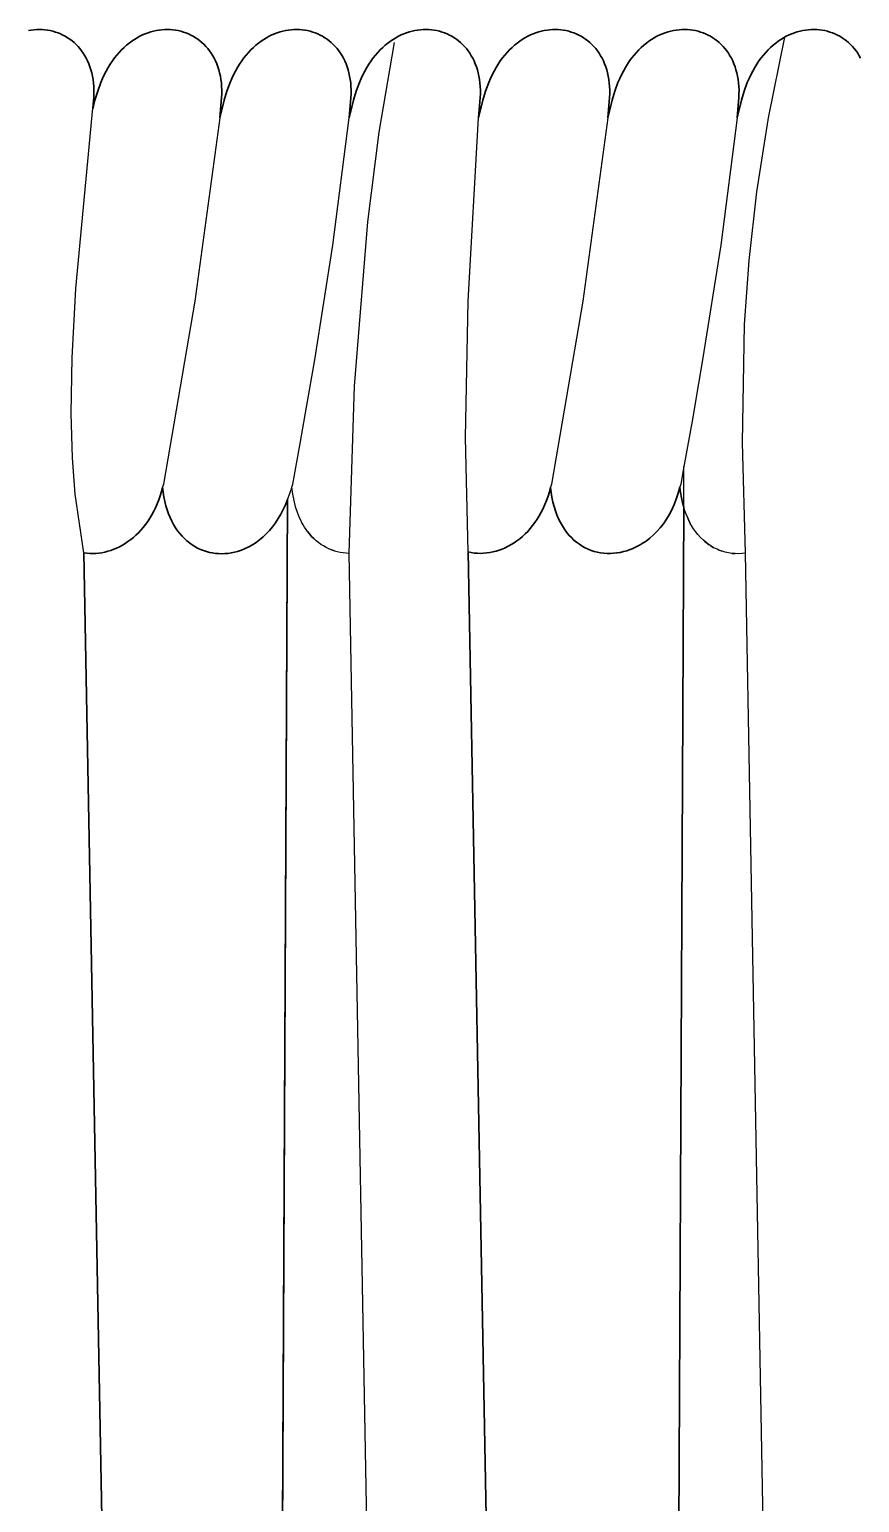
# Model space of a CAD drawing. Header units: millimetres. Extents: x 0 to 1881, y -1115 to 723.
# Drawn here: x 373.9 to 413.9, y 622.5 to 693.5 of the extents above; entities that cross this region are included whole.
import ezdxf

# ---------------------------------------------------------------- set-up
doc = ezdxf.new("R2010")
doc.units = ezdxf.units.MM
doc.layers.add('Blocks', color=7, linetype='Continuous')
doc.layers.add('Blocks$Inner', color=7, linetype='Continuous', lineweight=25, true_color=0x007f00)
doc.layers.add('Blocks$Outline', color=7, linetype='Continuous', lineweight=35, true_color=0xff3f3f)

# ---------------------------------------------------------------- blocks, each defined once
blk = doc.blocks.new('PK4 Lounge Chair Front')
at = {"layer": 'Blocks$Inner'}
for p, q in [((386.311, 670.86), (384.879, 377.619)), ((407.736, 668.271), (407.899, 668.257))]:
    blk.add_line(p, q, dxfattribs=at)
for points in [[(373.83, 693.483), (373.964, 693.506), (374.098, 693.521), (374.231, 693.53), (374.364, 693.532), (374.496, 693.528), (374.626, 693.517), (374.755, 693.5), (374.883, 693.476), (375.009, 693.446), (375.133, 693.41), (375.255, 693.367), (375.374, 693.318), (375.491, 693.263), (375.605, 693.202), (375.716, 693.135), (375.824, 693.061), (375.929, 692.982), (376.029, 692.898), (376.126, 692.807), (376.219, 692.71), (376.308, 692.608), (376.392, 692.5), (376.472, 692.387), (376.546, 692.268), (376.616, 692.144), (376.68, 692.014), (376.739, 691.879), (376.791, 691.738), (376.838, 691.592), (376.879, 691.441), (376.914, 691.285), (376.942, 691.124), (376.963, 690.958), (376.977, 690.787), (376.984, 690.611), (376.984, 690.43), (376.976, 690.244), (376.934, 689.708), (377.036, 690.115), (377.166, 690.56), (377.317, 690.971), (377.399, 691.164), (377.487, 691.35), (377.578, 691.527), (377.674, 691.697), (377.773, 691.859), (377.877, 692.012), (377.983, 692.158), (378.093, 692.297), (378.206, 692.427), (378.322, 692.551), (378.441, 692.666), (378.562, 692.774), (378.685, 692.875), (378.811, 692.968), (378.938, 693.053), (379.067, 693.132), (379.197, 693.203), (379.328, 693.268), (379.46, 693.325), (379.593, 693.375), (379.727, 693.418), (379.861, 693.454), (379.995, 693.483), (380.129, 693.506), (380.263, 693.521), (380.396, 693.53), (380.529, 693.532), (380.66, 693.528), (380.791, 693.517), (380.92, 693.5), (381.048, 693.476), (381.174, 693.446), (381.298, 693.41), (381.42, 693.367), (381.539, 693.318), (381.656, 693.263), (381.77, 693.202), (381.881, 693.135), (381.989, 693.061), (382.094, 692.982), (382.194, 692.898), (382.291, 692.807), (382.384, 692.71), (382.473, 692.608), (382.557, 692.5), (382.637, 692.387), (382.711, 692.268), (382.781, 692.144), (382.845, 692.014), (382.904, 691.879), (382.956, 691.738), (383.003, 691.592), (383.044, 691.441), (383.079, 691.285), (383.107, 691.124), (383.128, 690.958), (383.142, 690.787), (383.149, 690.611), (383.149, 690.43), (383.141, 690.244), (383.061, 689.268)], [(389.293, 689.268), (389.373, 690.244), (389.381, 690.43), (389.381, 690.611), (389.374, 690.787), (389.36, 690.958), (389.339, 691.124), (389.311, 691.285), (389.276, 691.441), (389.235, 691.592), (389.188, 691.738), (389.135, 691.879), (389.077, 692.014), (389.012, 692.144), (388.943, 692.268), (388.868, 692.387), (388.789, 692.5), (388.705, 692.608), (388.616, 692.71), (388.523, 692.807), (388.426, 692.898), (388.325, 692.982), (388.221, 693.061), (388.113, 693.135), (388.002, 693.202), (387.888, 693.263), (387.771, 693.318), (387.652, 693.367), (387.53, 693.41), (387.406, 693.446), (387.28, 693.476), (387.152, 693.5), (387.023, 693.517), (386.892, 693.528), (386.761, 693.532), (386.628, 693.53), (386.495, 693.521), (386.361, 693.506), (386.227, 693.483), (386.093, 693.454), (385.959, 693.418), (385.825, 693.375), (385.692, 693.325), (385.56, 693.268), (385.429, 693.203), (385.298, 693.132), (385.17, 693.053), (385.042, 692.968), (384.917, 692.875), (384.794, 692.774), (384.673, 692.666), (384.554, 692.551), (384.438, 692.427), (384.325, 692.297), (384.215, 692.158), (384.108, 692.012), (384.005, 691.859), (383.906, 691.697), (383.81, 691.527), (383.718, 691.35), (383.631, 691.164), (383.549, 690.971), (383.398, 690.56), (383.268, 690.115), (383.061, 689.268), (381.856, 680.433), (380.342, 671.61), (380.298, 671.458), (380.326, 671.221), (380.362, 670.993), (380.406, 670.775), (380.458, 670.566), (380.518, 670.366), (380.585, 670.176), (380.659, 669.994), (380.74, 669.822), (380.827, 669.659), (380.92, 669.505), (381.019, 669.36), (381.124, 669.224), (381.233, 669.097), (381.348, 668.98), (381.467, 668.871), (381.59, 668.771), (381.717, 668.68), (381.848, 668.597), (381.983, 668.524), (382.12, 668.46), (382.261, 668.404), (382.404, 668.357), (382.549, 668.319), (382.696, 668.289), (382.844, 668.268), (382.994, 668.256), (383.145, 668.253), (383.297, 668.258), (383.449, 668.271), (383.601, 668.293), (383.753, 668.324), (383.905, 668.363), (383.998, 668.392), (384.091, 668.424), (384.274, 668.498), (384.455, 668.585), (384.632, 668.686), (384.805, 668.799), (384.973, 668.926), (385.137, 669.065), (385.295, 669.216), (385.448, 669.38), (385.594, 669.556), (385.733, 669.745), (385.865, 669.945), (385.99, 670.156), (386.106, 670.38), (386.213, 670.614), (386.311, 670.86), (386.428, 671.151), (386.483, 671.299), (386.508, 671.377), (386.53, 671.458), (386.574, 671.61), (386.931, 673.569), (387.237, 675.316), (387.626, 677.6), (388.503, 683.133), (389.293, 689.268), (389.5, 690.115), (389.63, 690.56), (389.781, 690.971), (389.863, 691.164), (389.95, 691.35), (390.042, 691.527), (390.138, 691.697), (390.237, 691.859), (390.34, 692.012), (390.447, 692.158), (390.557, 692.297), (390.67, 692.427), (390.786, 692.551), (390.905, 692.666), (391.026, 692.774), (391.149, 692.875), (391.274, 692.968), (391.402, 693.053), (391.53, 693.132), (391.66, 693.203), (391.792, 693.268), (391.924, 693.325), (392.057, 693.375), (392.191, 693.418), (392.325, 693.454), (392.459, 693.483), (392.593, 693.506), (392.727, 693.521), (392.86, 693.53), (392.993, 693.532), (393.124, 693.528), (393.255, 693.517), (393.384, 693.5), (393.512, 693.476), (393.638, 693.446), (393.762, 693.41), (393.884, 693.367), (394.003, 693.318), (394.12, 693.263), (394.234, 693.202), (394.345, 693.135), (394.453, 693.061), (394.557, 692.982), (394.658, 692.898), (394.755, 692.807), (394.848, 692.71), (394.937, 692.608), (395.021, 692.5), (395.1, 692.387), (395.175, 692.268), (395.244, 692.144), (395.309, 692.014), (395.367, 691.879), (395.42, 691.738), (395.467, 691.592), (395.508, 691.441), (395.543, 691.285), (395.571, 691.124), (395.591, 690.958), (395.606, 690.787), (395.613, 690.611), (395.612, 690.43), (395.604, 690.244), (395.525, 689.268)], [(400.443, 378.099), (395.026, 668.336), (394.895, 673.851), (395.019, 680.428), (395.525, 689.268), (395.732, 690.115), (395.862, 690.56), (395.935, 690.769), (396.013, 690.971), (396.095, 691.165), (396.182, 691.35), (396.274, 691.527), (396.369, 691.697), (396.469, 691.859), (396.572, 692.012), (396.679, 692.159), (396.789, 692.297), (396.902, 692.427), (397.018, 692.551), (397.137, 692.666), (397.258, 692.774), (397.381, 692.875), (397.506, 692.968), (397.633, 693.053), (397.762, 693.132), (397.892, 693.203), (398.024, 693.267), (398.156, 693.325), (398.289, 693.375), (398.423, 693.418), (398.557, 693.454), (398.691, 693.483), (398.825, 693.505), (398.959, 693.521), (399.092, 693.53), (399.225, 693.532), (399.356, 693.528), (399.487, 693.517), (399.616, 693.5), (399.744, 693.476), (399.87, 693.446), (399.994, 693.41), (400.116, 693.367), (400.235, 693.318), (400.352, 693.263), (400.466, 693.202), (400.577, 693.135), (400.685, 693.062), (400.789, 692.983), (400.89, 692.898), (400.987, 692.807), (401.08, 692.71), (401.169, 692.608), (401.253, 692.5), (401.332, 692.387), (401.407, 692.268), (401.476, 692.144), (401.541, 692.014), (401.599, 691.878), (401.652, 691.738), (401.699, 691.592), (401.74, 691.441), (401.774, 691.285), (401.802, 691.124), (401.824, 690.958), (401.838, 690.787), (401.845, 690.611), (401.844, 690.43), (401.836, 690.244), (401.757, 689.268)], [(407.989, 689.268), (408.068, 690.244), (408.076, 690.43), (408.077, 690.611), (408.07, 690.787), (408.055, 690.958), (408.034, 691.124), (408.006, 691.285), (407.972, 691.441), (407.931, 691.592), (407.884, 691.738), (407.831, 691.879), (407.772, 692.014), (407.708, 692.144), (407.639, 692.268), (407.564, 692.387), (407.485, 692.5), (407.401, 692.608), (407.312, 692.71), (407.219, 692.807), (407.122, 692.898), (407.021, 692.982), (406.97, 693.023), (406.917, 693.061), (406.809, 693.135), (406.698, 693.202), (406.584, 693.263), (406.467, 693.318), (406.347, 693.367), (406.226, 693.41), (406.102, 693.446), (405.976, 693.476), (405.848, 693.5), (405.719, 693.517), (405.588, 693.528), (405.456, 693.532), (405.324, 693.53), (405.191, 693.521), (405.057, 693.506), (404.923, 693.483), (404.789, 693.454), (404.655, 693.418), (404.521, 693.375), (404.388, 693.325), (404.256, 693.268), (404.124, 693.203), (403.994, 693.132), (403.865, 693.053), (403.738, 692.968), (403.613, 692.875), (403.49, 692.774), (403.369, 692.666), (403.25, 692.551), (403.134, 692.427), (403.021, 692.297), (402.911, 692.158), (402.804, 692.012), (402.701, 691.859), (402.601, 691.697), (402.506, 691.527), (402.414, 691.35), (402.327, 691.164), (402.244, 690.971), (402.094, 690.56), (401.964, 690.115), (401.757, 689.268), (400.552, 680.433), (399.038, 671.61), (398.993, 671.458), (398.936, 671.238), (398.871, 671.026), (398.799, 670.822), (398.721, 670.626), (398.636, 670.436), (398.545, 670.255), (398.449, 670.082), (398.347, 669.916), (398.24, 669.758), (398.129, 669.608), (398.012, 669.465), (397.891, 669.331), (397.767, 669.204), (397.638, 669.086), (397.507, 668.975), (397.372, 668.872), (397.234, 668.777), (397.094, 668.691), (396.951, 668.612), (396.807, 668.541), (396.661, 668.479), (396.513, 668.425), (396.365, 668.379), (396.215, 668.341), (396.065, 668.311), (395.915, 668.289), (395.765, 668.276), (395.615, 668.271), (395.466, 668.275), (395.318, 668.287), (395.171, 668.307), (395.026, 668.336)], [(413.94, 692.144), (413.871, 692.268), (413.796, 692.387), (413.717, 692.5), (413.633, 692.608), (413.544, 692.71), (413.451, 692.807), (413.354, 692.898), (413.253, 692.982), (413.149, 693.061), (413.041, 693.135), (412.93, 693.202), (412.816, 693.263), (412.699, 693.318), (412.579, 693.367), (412.458, 693.41), (412.334, 693.446), (412.208, 693.476), (412.08, 693.5), (411.951, 693.517), (411.82, 693.528), (411.688, 693.532), (411.556, 693.53), (411.423, 693.521), (411.289, 693.506), (411.155, 693.483), (411.02, 693.454), (410.887, 693.418), (410.753, 693.375), (410.62, 693.325), (410.488, 693.268), (410.356, 693.203), (410.226, 693.132), (410.097, 693.053), (409.97, 692.968), (409.845, 692.875), (409.722, 692.774), (409.601, 692.666), (409.482, 692.551), (409.366, 692.427), (409.253, 692.297), (409.143, 692.158), (409.036, 692.012), (408.933, 691.859), (408.833, 691.697), (408.738, 691.527), (408.646, 691.35), (408.559, 691.164), (408.476, 690.971), (408.326, 690.56), (408.195, 690.115), (407.989, 689.268), (407.199, 683.135), (406.321, 677.6), (405.933, 675.316), (405.846, 674.816), (405.425, 672.451), (405.27, 671.61), (405.225, 671.458), (405.258, 671.2), (405.301, 670.955), (405.354, 670.721), (405.416, 670.497), (405.425, 672.451)], [(390.616, 376.878), (391.465, 548.194), (389.289, 668.285), (389.55, 676.331), (390.195, 684.262), (390.739, 688.585), (391.465, 692.908)], [(413.813, 377.44), (410.572, 548.194), (408.395, 668.276), (408.245, 673.61), (408.344, 679.299), (408.565, 682.388), (408.942, 685.698), (409.506, 689.274), (410.288, 693.161)], [(381.92, 378.008), (376.504, 668.289), (376.089, 671.124), (375.948, 672.873), (375.887, 675.021), (375.933, 677.699), (376.112, 681.04), (376.976, 690.244)], [(376.504, 668.289), (376.646, 668.272), (376.789, 668.263), (376.932, 668.261), (377.077, 668.267), (377.221, 668.281), (377.366, 668.303), (377.51, 668.332), (377.654, 668.369), (377.797, 668.413), (377.94, 668.465), (378.081, 668.524), (378.22, 668.591), (378.358, 668.665), (378.494, 668.746), (378.627, 668.835), (378.758, 668.932), (378.886, 669.036), (379.011, 669.147), (379.133, 669.265), (379.251, 669.391), (379.366, 669.524), (379.476, 669.664), (379.582, 669.811), (379.683, 669.966), (379.78, 670.128), (379.871, 670.297), (379.957, 670.473), (380.038, 670.656), (380.112, 670.846), (380.18, 671.043), (380.242, 671.247), (380.298, 671.458)], [(387.28, 669.327), (387.208, 669.426), (387.139, 669.53), (387.073, 669.638), (387.01, 669.75), (386.951, 669.867), (386.894, 669.989), (386.791, 670.246), (386.703, 670.521), (386.629, 670.814), (386.571, 671.127), (386.53, 671.458)], [(398.993, 671.458), (399.023, 671.21), (399.061, 670.972), (399.109, 670.745), (399.165, 670.528), (399.229, 670.321), (399.301, 670.124), (399.381, 669.938), (399.468, 669.761), (399.562, 669.595), (399.662, 669.438), (399.769, 669.292), (399.881, 669.155), (399.999, 669.028), (400.122, 668.912), (400.249, 668.805), (400.382, 668.707), (400.518, 668.62), (400.658, 668.542), (400.802, 668.474), (400.949, 668.416), (401.098, 668.367), (401.25, 668.327), (401.404, 668.298), (401.56, 668.277), (401.717, 668.267), (401.875, 668.265), (402.034, 668.273), (402.193, 668.29), (402.353, 668.317), (402.512, 668.353), (402.67, 668.398), (402.827, 668.452), (402.926, 668.491), (403.024, 668.534), (403.122, 668.58), (403.218, 668.63), (403.314, 668.683), (403.408, 668.74), (403.594, 668.865), (403.775, 669.004), (403.949, 669.157), (404.117, 669.324), (404.278, 669.506), (404.431, 669.701), (404.576, 669.911), (404.711, 670.134), (404.837, 670.371), (404.952, 670.622), (405.055, 670.887), (405.147, 671.166), (405.225, 671.458)], [(386.951, 669.867), (386.894, 669.989), (386.841, 670.115), (386.791, 670.246)], [(405.527, 670.165), (405.469, 670.328), (405.416, 670.497), (403.985, 377.954)], [(405.589, 670.008), (405.657, 669.858), (405.729, 669.715), (405.657, 669.858), (405.589, 670.008), (405.527, 670.165), (405.469, 670.328), (405.416, 670.497)], [(388.304, 668.494), (388.171, 668.558), (388.048, 668.627), (387.927, 668.704), (387.81, 668.789), (387.696, 668.881), (387.586, 668.981), (387.48, 669.089), (387.378, 669.204), (387.28, 669.327), (387.378, 669.204), (387.48, 669.089), (387.586, 668.981), (387.696, 668.881)], [(407.102, 668.431), (407.179, 668.402), (407.256, 668.375), (407.102, 668.431), (407.022, 668.465), (406.943, 668.501), (406.866, 668.541), (406.827, 668.562), (406.789, 668.584), (406.714, 668.63), (406.64, 668.679), (406.496, 668.786), (406.358, 668.905), (406.224, 669.035), (406.097, 669.176), (405.975, 669.327), (405.889, 669.449), (405.806, 669.578), (405.729, 669.715)], [(388.576, 668.394), (388.439, 668.439), (388.304, 668.494), (388.371, 668.465), (388.439, 668.439), (388.576, 668.394), (388.715, 668.357), (388.857, 668.328), (389, 668.306), (389.144, 668.292), (389.289, 668.285)], [(406.358, 668.905), (406.426, 668.844), (406.496, 668.786), (406.568, 668.731), (406.64, 668.679)], [(406.714, 668.63), (406.789, 668.584), (406.866, 668.541)], [(408.395, 668.276), (408.229, 668.26), (408.064, 668.254), (407.899, 668.257), (407.817, 668.263), (407.736, 668.271), (407.574, 668.296), (407.414, 668.33), (407.257, 668.375)]]:
    blk.add_lwpolyline(points, dxfattribs=at)
at = {"layer": 'Blocks$Outline'}
for points in [[(383.061, 689.268), (383.141, 690.244), (383.149, 690.43), (383.149, 690.611), (383.142, 690.787), (383.128, 690.958), (383.107, 691.124), (383.079, 691.285), (383.044, 691.441), (383.003, 691.592), (382.956, 691.738), (382.904, 691.879), (382.845, 692.014), (382.781, 692.144), (382.711, 692.268), (382.637, 692.387), (382.557, 692.5), (382.473, 692.608), (382.384, 692.71), (382.291, 692.807), (382.194, 692.898), (382.094, 692.982), (381.989, 693.061), (381.881, 693.135), (381.77, 693.202), (381.656, 693.263), (381.539, 693.318), (381.42, 693.367), (381.298, 693.41), (381.174, 693.446), (381.048, 693.476), (380.92, 693.5), (380.791, 693.517), (380.66, 693.528), (380.529, 693.532), (380.396, 693.53), (380.263, 693.521), (380.129, 693.506), (379.995, 693.483), (379.861, 693.454), (379.727, 693.418), (379.593, 693.375), (379.46, 693.325), (379.328, 693.268), (379.197, 693.203), (379.067, 693.132), (378.938, 693.053), (378.811, 692.968), (378.685, 692.875), (378.562, 692.774), (378.441, 692.666), (378.322, 692.551), (378.206, 692.427), (378.093, 692.297), (377.983, 692.158), (377.877, 692.012), (377.773, 691.859), (377.674, 691.697), (377.578, 691.527), (377.487, 691.35), (377.399, 691.164), (377.317, 690.971), (377.166, 690.56), (377.036, 690.115), (376.934, 689.708), (376.976, 690.244), (376.984, 690.43), (376.984, 690.611), (376.977, 690.787), (376.963, 690.958), (376.942, 691.124), (376.914, 691.285), (376.879, 691.441), (376.838, 691.592), (376.791, 691.738), (376.739, 691.879), (376.68, 692.014), (376.616, 692.144), (376.546, 692.268), (376.472, 692.387), (376.392, 692.5), (376.308, 692.608), (376.219, 692.71), (376.126, 692.807), (376.029, 692.898), (375.929, 692.982), (375.824, 693.061), (375.716, 693.135), (375.605, 693.202), (375.491, 693.263), (375.374, 693.318), (375.255, 693.367), (375.133, 693.41), (375.009, 693.446), (374.883, 693.476), (374.755, 693.5), (374.626, 693.517), (374.496, 693.528), (374.364, 693.532), (374.231, 693.53), (374.098, 693.521), (373.964, 693.506), (373.83, 693.483)], [(389.293, 689.268), (389.373, 690.244), (389.381, 690.43), (389.381, 690.611), (389.374, 690.787), (389.36, 690.958), (389.339, 691.124), (389.311, 691.285), (389.276, 691.441), (389.235, 691.592), (389.188, 691.738), (389.135, 691.879), (389.077, 692.014), (389.012, 692.144), (388.943, 692.268), (388.868, 692.387), (388.789, 692.5), (388.705, 692.608), (388.616, 692.71), (388.523, 692.807), (388.426, 692.898), (388.325, 692.982), (388.221, 693.061), (388.113, 693.135), (388.002, 693.202), (387.888, 693.263), (387.771, 693.318), (387.652, 693.367), (387.53, 693.41), (387.406, 693.446), (387.28, 693.476), (387.152, 693.5), (387.023, 693.517), (386.892, 693.528), (386.761, 693.532), (386.628, 693.53), (386.495, 693.521), (386.361, 693.506), (386.227, 693.483), (386.093, 693.454), (385.959, 693.418), (385.825, 693.375), (385.692, 693.325), (385.56, 693.268), (385.429, 693.203), (385.298, 693.132), (385.17, 693.053), (385.042, 692.968), (384.917, 692.875), (384.794, 692.774), (384.673, 692.666), (384.554, 692.551), (384.438, 692.427), (384.325, 692.297), (384.215, 692.158), (384.108, 692.012), (384.005, 691.859), (383.906, 691.697), (383.81, 691.527), (383.718, 691.35), (383.631, 691.164), (383.549, 690.971), (383.398, 690.56), (383.268, 690.115), (383.061, 689.268)], [(395.525, 689.268), (395.604, 690.244), (395.612, 690.43), (395.613, 690.611), (395.606, 690.787), (395.591, 690.958), (395.571, 691.124), (395.543, 691.285), (395.508, 691.441), (395.467, 691.592), (395.42, 691.738), (395.367, 691.879), (395.309, 692.014), (395.244, 692.144), (395.175, 692.268), (395.1, 692.387), (395.021, 692.5), (394.937, 692.608), (394.848, 692.71), (394.755, 692.807), (394.658, 692.898), (394.557, 692.982), (394.453, 693.061), (394.345, 693.135), (394.234, 693.202), (394.12, 693.263), (394.003, 693.318), (393.884, 693.367), (393.762, 693.41), (393.638, 693.446), (393.512, 693.476), (393.384, 693.5), (393.255, 693.517), (393.124, 693.528), (392.993, 693.532), (392.86, 693.53), (392.727, 693.521), (392.593, 693.506), (392.459, 693.483), (392.325, 693.454), (392.191, 693.418), (392.057, 693.375), (391.924, 693.325), (391.792, 693.268), (391.66, 693.203), (391.53, 693.132), (391.402, 693.053), (391.274, 692.968), (391.149, 692.875), (391.026, 692.774), (390.905, 692.666), (390.786, 692.551), (390.67, 692.427), (390.557, 692.297), (390.447, 692.158), (390.34, 692.012), (390.237, 691.859), (390.138, 691.697), (390.042, 691.527), (389.95, 691.35), (389.863, 691.164), (389.781, 690.971), (389.63, 690.56), (389.5, 690.115), (389.293, 689.268)], [(401.757, 689.268), (401.836, 690.244), (401.844, 690.43), (401.845, 690.611), (401.838, 690.787), (401.824, 690.958), (401.802, 691.124), (401.774, 691.285), (401.74, 691.441), (401.699, 691.592), (401.652, 691.738), (401.599, 691.878), (401.541, 692.014), (401.476, 692.144), (401.407, 692.268), (401.332, 692.387), (401.253, 692.5), (401.169, 692.608), (401.08, 692.71), (400.987, 692.807), (400.89, 692.898), (400.789, 692.983), (400.685, 693.062), (400.577, 693.135), (400.466, 693.202), (400.352, 693.263), (400.235, 693.318), (400.116, 693.367), (399.994, 693.41), (399.87, 693.446), (399.744, 693.476), (399.616, 693.5), (399.487, 693.517), (399.356, 693.528), (399.225, 693.532), (399.092, 693.53), (398.959, 693.521), (398.825, 693.505), (398.691, 693.483), (398.557, 693.454), (398.423, 693.418), (398.289, 693.375), (398.156, 693.325), (398.024, 693.267), (397.892, 693.203), (397.762, 693.132), (397.633, 693.053), (397.506, 692.968), (397.381, 692.875), (397.258, 692.774), (397.137, 692.666), (397.018, 692.551), (396.902, 692.427), (396.789, 692.297), (396.679, 692.159), (396.572, 692.012), (396.469, 691.859), (396.369, 691.697), (396.274, 691.527), (396.182, 691.35), (396.095, 691.165), (396.013, 690.971), (395.935, 690.769), (395.862, 690.56), (395.732, 690.115), (395.525, 689.268)], [(407.989, 689.268), (408.068, 690.244), (408.076, 690.43), (408.077, 690.611), (408.07, 690.787), (408.055, 690.958), (408.034, 691.124), (408.006, 691.285), (407.972, 691.441), (407.931, 691.592), (407.884, 691.738), (407.831, 691.879), (407.772, 692.014), (407.708, 692.144), (407.639, 692.268), (407.564, 692.387), (407.485, 692.5), (407.401, 692.608), (407.312, 692.71), (407.219, 692.807), (407.122, 692.898), (407.021, 692.982), (406.97, 693.023), (406.917, 693.061), (406.809, 693.135), (406.698, 693.202), (406.584, 693.263), (406.467, 693.318), (406.347, 693.367), (406.226, 693.41), (406.102, 693.446), (405.976, 693.476), (405.848, 693.5), (405.719, 693.517), (405.588, 693.528), (405.456, 693.532), (405.324, 693.53), (405.191, 693.521), (405.057, 693.506), (404.923, 693.483), (404.789, 693.454), (404.655, 693.418), (404.521, 693.375), (404.388, 693.325), (404.256, 693.268), (404.124, 693.203), (403.994, 693.132), (403.865, 693.053), (403.738, 692.968), (403.613, 692.875), (403.49, 692.774), (403.369, 692.666), (403.25, 692.551), (403.134, 692.427), (403.021, 692.297), (402.911, 692.158), (402.804, 692.012), (402.701, 691.859), (402.601, 691.697), (402.506, 691.527), (402.414, 691.35), (402.327, 691.164), (402.244, 690.971), (402.094, 690.56), (401.964, 690.115), (401.757, 689.268)], [(413.94, 692.144), (413.871, 692.268), (413.796, 692.387), (413.717, 692.5), (413.633, 692.608), (413.544, 692.71), (413.451, 692.807), (413.354, 692.898), (413.253, 692.982), (413.149, 693.061), (413.041, 693.135), (412.93, 693.202), (412.816, 693.263), (412.699, 693.318), (412.579, 693.367), (412.458, 693.41), (412.334, 693.446), (412.208, 693.476), (412.08, 693.5), (411.951, 693.517), (411.82, 693.528), (411.688, 693.532), (411.556, 693.53), (411.423, 693.521), (411.289, 693.506), (411.155, 693.483), (411.02, 693.454), (410.887, 693.418), (410.753, 693.375), (410.62, 693.325), (410.488, 693.268), (410.356, 693.203), (410.226, 693.132), (410.097, 693.053), (409.97, 692.968), (409.845, 692.875), (409.722, 692.774), (409.601, 692.666), (409.482, 692.551), (409.366, 692.427), (409.253, 692.297), (409.143, 692.158), (409.036, 692.012), (408.933, 691.859), (408.833, 691.697), (408.738, 691.527), (408.646, 691.35), (408.559, 691.164), (408.476, 690.971), (408.326, 690.56), (408.195, 690.115), (407.989, 689.268)], [(381.92, 378.008), (376.504, 668.289), (376.646, 668.272), (376.789, 668.263), (376.932, 668.261), (377.077, 668.267), (377.221, 668.281), (377.366, 668.303), (377.51, 668.332), (377.654, 668.369), (377.797, 668.413), (377.94, 668.465), (378.081, 668.524), (378.22, 668.591), (378.358, 668.665), (378.494, 668.746), (378.627, 668.835), (378.758, 668.932), (378.886, 669.036), (379.011, 669.147), (379.133, 669.265), (379.251, 669.391), (379.366, 669.524), (379.476, 669.664), (379.582, 669.811), (379.683, 669.966), (379.78, 670.128), (379.871, 670.297), (379.957, 670.473), (380.038, 670.656), (380.112, 670.846), (380.18, 671.043), (380.242, 671.247), (380.298, 671.458), (380.326, 671.221), (380.362, 670.993), (380.406, 670.775), (380.458, 670.566), (380.518, 670.366), (380.585, 670.176), (380.659, 669.994), (380.74, 669.822), (380.827, 669.659), (380.92, 669.505), (381.019, 669.36), (381.124, 669.224), (381.233, 669.097), (381.348, 668.98), (381.467, 668.871), (381.59, 668.771), (381.717, 668.68), (381.848, 668.597), (381.983, 668.524), (382.12, 668.46), (382.261, 668.404), (382.404, 668.357), (382.549, 668.319), (382.696, 668.289), (382.844, 668.268), (382.994, 668.256), (383.145, 668.253), (383.297, 668.258), (383.449, 668.271), (383.601, 668.293), (383.753, 668.324), (383.905, 668.363), (383.998, 668.392), (384.091, 668.424), (384.274, 668.498), (384.455, 668.585), (384.632, 668.686), (384.805, 668.799), (384.973, 668.926), (385.137, 669.065), (385.295, 669.216), (385.448, 669.38), (385.594, 669.556), (385.733, 669.745), (385.865, 669.945), (385.99, 670.156), (386.106, 670.38), (386.213, 670.614), (386.311, 670.86), (384.879, 377.619)], [(398.993, 671.458), (398.936, 671.238), (398.871, 671.026), (398.799, 670.822), (398.721, 670.626), (398.636, 670.436), (398.545, 670.255), (398.449, 670.082), (398.347, 669.916), (398.24, 669.758), (398.129, 669.608), (398.012, 669.465), (397.891, 669.331), (397.767, 669.204), (397.638, 669.086), (397.507, 668.975), (397.372, 668.872), (397.234, 668.777), (397.094, 668.691), (396.951, 668.612), (396.807, 668.541), (396.661, 668.479), (396.513, 668.425), (396.365, 668.379), (396.215, 668.341), (396.065, 668.311), (395.915, 668.289), (395.765, 668.276), (395.615, 668.271), (395.466, 668.275), (395.318, 668.287), (395.171, 668.307), (395.026, 668.336)], [(405.225, 671.458), (405.147, 671.166), (405.055, 670.887), (404.952, 670.622), (404.837, 670.371), (404.711, 670.134), (404.576, 669.911), (404.431, 669.701), (404.278, 669.506), (404.117, 669.324), (403.949, 669.157), (403.775, 669.004), (403.594, 668.865), (403.408, 668.74), (403.314, 668.683), (403.218, 668.63), (403.122, 668.58), (403.024, 668.534), (402.926, 668.491), (402.827, 668.452), (402.67, 668.398), (402.512, 668.353), (402.353, 668.317), (402.193, 668.29), (402.034, 668.273), (401.875, 668.265), (401.717, 668.267), (401.56, 668.277), (401.404, 668.298), (401.25, 668.327), (401.098, 668.367), (400.949, 668.416), (400.802, 668.474), (400.658, 668.542), (400.518, 668.62), (400.382, 668.707), (400.249, 668.805), (400.122, 668.912), (399.999, 669.028), (399.881, 669.155), (399.769, 669.292), (399.662, 669.438), (399.562, 669.595), (399.468, 669.761), (399.381, 669.938), (399.301, 670.124), (399.229, 670.321), (399.165, 670.528), (399.109, 670.745), (399.061, 670.972), (399.023, 671.21), (398.993, 671.458)], [(405.416, 670.497), (405.354, 670.721), (405.301, 670.955), (405.258, 671.2), (405.225, 671.458)], [(403.985, 377.968), (405.416, 670.497)], [(395.026, 668.336), (400.443, 378.1)]]:
    blk.add_lwpolyline(points, dxfattribs=at)

msp = doc.modelspace()

# ---------------------------------------------------------------- block references
at = {"layer": 'Blocks'}
msp.add_blockref('PK4 Lounge Chair Front', (0, 0), dxfattribs=at)

doc.saveas('drawing.dxf')
